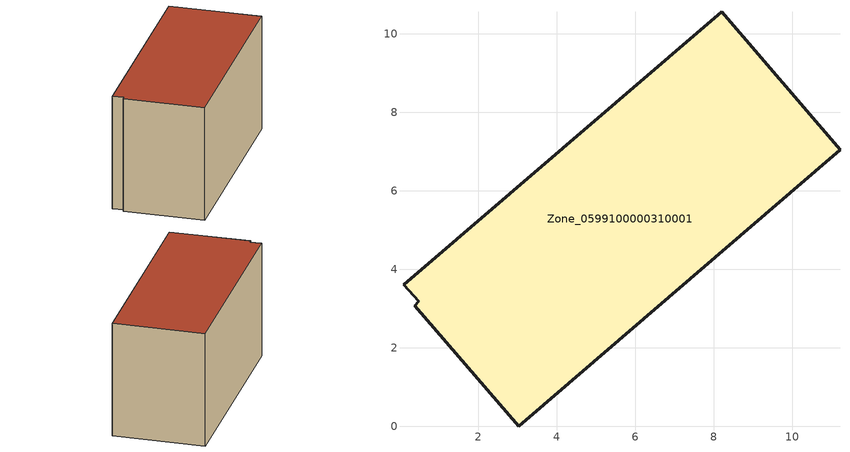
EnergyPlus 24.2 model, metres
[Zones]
Zone_0599100000310001
 floor ground (C_G): 0.48,3.18 0.1,3.6 8.21,10.56 11.22,7.04 3.03,0 0.38,3.08 z0
 wall outside (C_F): 11.22,7.04 8.21,10.56 0.1,3.6 0.48,3.18 0.38,3.08 3.03,0 11.22,7.04 z0:5.96
 roof outside (C_R): 0.1,3.6 0.48,3.18 0.38,3.08 3.03,0 11.22,7.04 8.21,10.56 z5.96
[BUILDING]
Pand.0599100000310001: North Axis=0; Terrain=City; Loads Convergence Tolerance Value=0.04; Temperature Convergence Tolerance Value=0.4; Solar Distribution=FullExterior; Maximum Number of Warmup Days=25; Minimum Number of Warmup Days=1
[Site:Location]
Rotterdam.The.Hague.AP_ZH_NLD Design_Conditions: Latitude=51.96; Longitude=4.45; Time Zone=1; Elevation=-4.5
[SITE:GROUNDTEMPERATURE:BUILDINGSURFACE]
18, 18, 18, 18, 18, 18, 18, 18, 18, 18, 18, 18
[MATERIAL] Thermal Absorptance=0.9; Solar Absorptance=0.7; Visible Absorptance=0.7
Name | Roughness | Thickness | Conductivity | Density | Specific Heat
G.TI.1946 | MediumSmooth | 0.15 | 1 | 540 | 1210
F.TI.1946 | Rough | 0.3 | 0.857143 | 1920 | 840
R.TI.1946 | MediumRough | 0.2 | 0.1 | 1500 | 1000
[CONSTRUCTION]
C_G: G.TI.1946
C_F: F.TI.1946
C_R: R.TI.1946
[ZONE]
Zone_0599100000310001: Type=1; Multiplier=1; Ceiling Height=Autocalculate; Volume=Autocalculate; Floor Area=autocalculate; Part of Total Floor Area=Yes
[ZONEINFILTRATION:DESIGNFLOWRATE]
Infil_Zone_0599100000310001: Zone or ZoneList or Space or SpaceList=Zone_0599100000310001; Schedule=AlwaysOn; Design Flow Rate Calculation Method=Flow/Area; Flow Rate per Floor Area=0.003; Constant Term Coefficient=1; Temperature Term Coefficient=0; Velocity Term Coefficient=0; Velocity Squared Term Coefficient=0
[HVACTEMPLATE:ZONE:IDEALLOADSAIRSYSTEM]
Zone_0599100000310001: Maximum Heating Supply Air Temperature=50; Minimum Cooling Supply Air Temperature=13; Maximum Heating Supply Air Humidity Ratio=0.0156; Minimum Cooling Supply Air Humidity Ratio=0.0077; Heating Limit=NoLimit; Cooling Limit=NoLimit; Dehumidification Control Type=ConstantSensibleHeatRatio; Cooling Sensible Heat Ratio=0.7; Dehumidification Setpoint=60; Humidification Control Type=None; Humidification Setpoint=30; Outdoor Air Method=None; Outdoor Air Flow Rate per Person=0.00944; Outdoor Air Flow Rate per Zone Floor Area=0; Outdoor Air Flow Rate per Zone=0; Demand Controlled Ventilation Type=None; Outdoor Air Economizer Type=NoEconomizer; Heat Recovery Type=None; Sensible Heat Recovery Effectiveness=0.7; Latent Heat Recovery Effectiveness=0.65
[ZONECONTROL:THERMOSTAT]
ThermostatControl_Zone_0599100000310001: Zone or ZoneList=Zone_0599100000310001; Control Type Schedule=DualSetpointControlType; Control 1=Thermostat_Zone_0599100000310001; Temperature Difference Between Cutout And Setpoint=0
[THERMOSTATSETPOINT:DUALSETPOINT]
Thermostat_Zone_0599100000310001: Heating Setpoint Temperature Schedule=HeatingSetpoint_Zone_0599100000310001; Cooling Setpoint Temperature Schedule=CoolingSetpoint_Zone_0599100000310001
[SCHEDULE:COMPACT]
HeatingSetpoint_Zone_0599100000310001: Through: 12/31, For: AllDays, Until: 24:00, 21
CoolingSetpoint_Zone_0599100000310001: Through: 12/31, For: AllDays, Until: 24:00, 24
DualSetpointControlType: Through: 12/31, For: AllDays, Until: 24:00, 4
AlwaysOn: Through: 12/31, For: AllDays, Until: 24:00, 1
